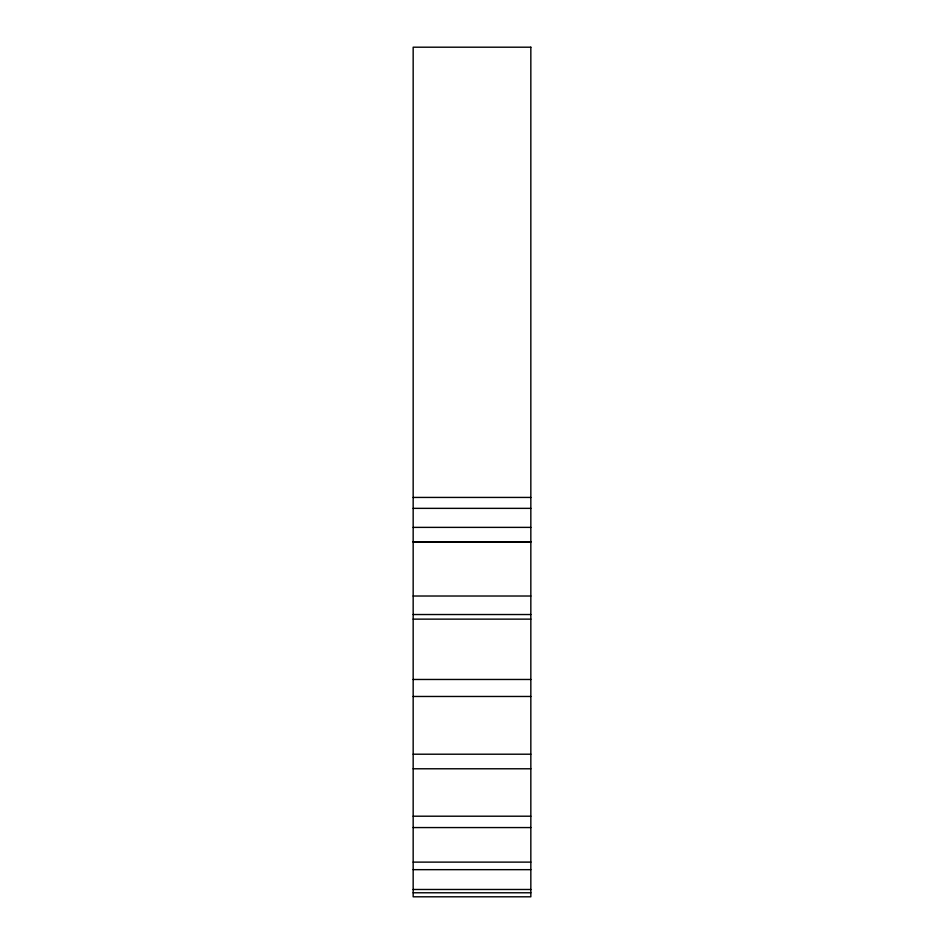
<?xml version="1.0" encoding="UTF-8"?>
<svg xmlns="http://www.w3.org/2000/svg" width="944" height="944" viewBox="0 0 944 944"><rect width="100%" height="100%" fill="white"/><g stroke="black" fill="none" stroke-linecap="round" stroke-linejoin="round"><path stroke-width="1.42" d="M413.165 497.429L530.835 497.429M413.165 508.356L530.835 508.356M413.165 527.377L530.835 527.377M413.165 541.726L530.835 541.726M413.165 542.057L530.835 542.057M413.165 596.018L530.835 596.018M413.165 614.532L530.835 614.532M413.165 619.134L530.835 619.134M413.165 679.468L530.835 679.468M413.165 696.471L530.835 696.471M413.165 754.209L530.835 754.209M413.165 768.782L530.835 768.782M413.165 816.206L530.835 816.206M413.165 827.569L530.835 827.569M413.165 862.12L530.835 862.12M413.165 869.66L530.835 869.66M413.165 889.484L530.835 889.484M413.165 892.776L530.835 892.776M530.835 47.2L413.165 47.2L413.165 896.8L530.835 896.8L530.835 47.2"/></g></svg>
